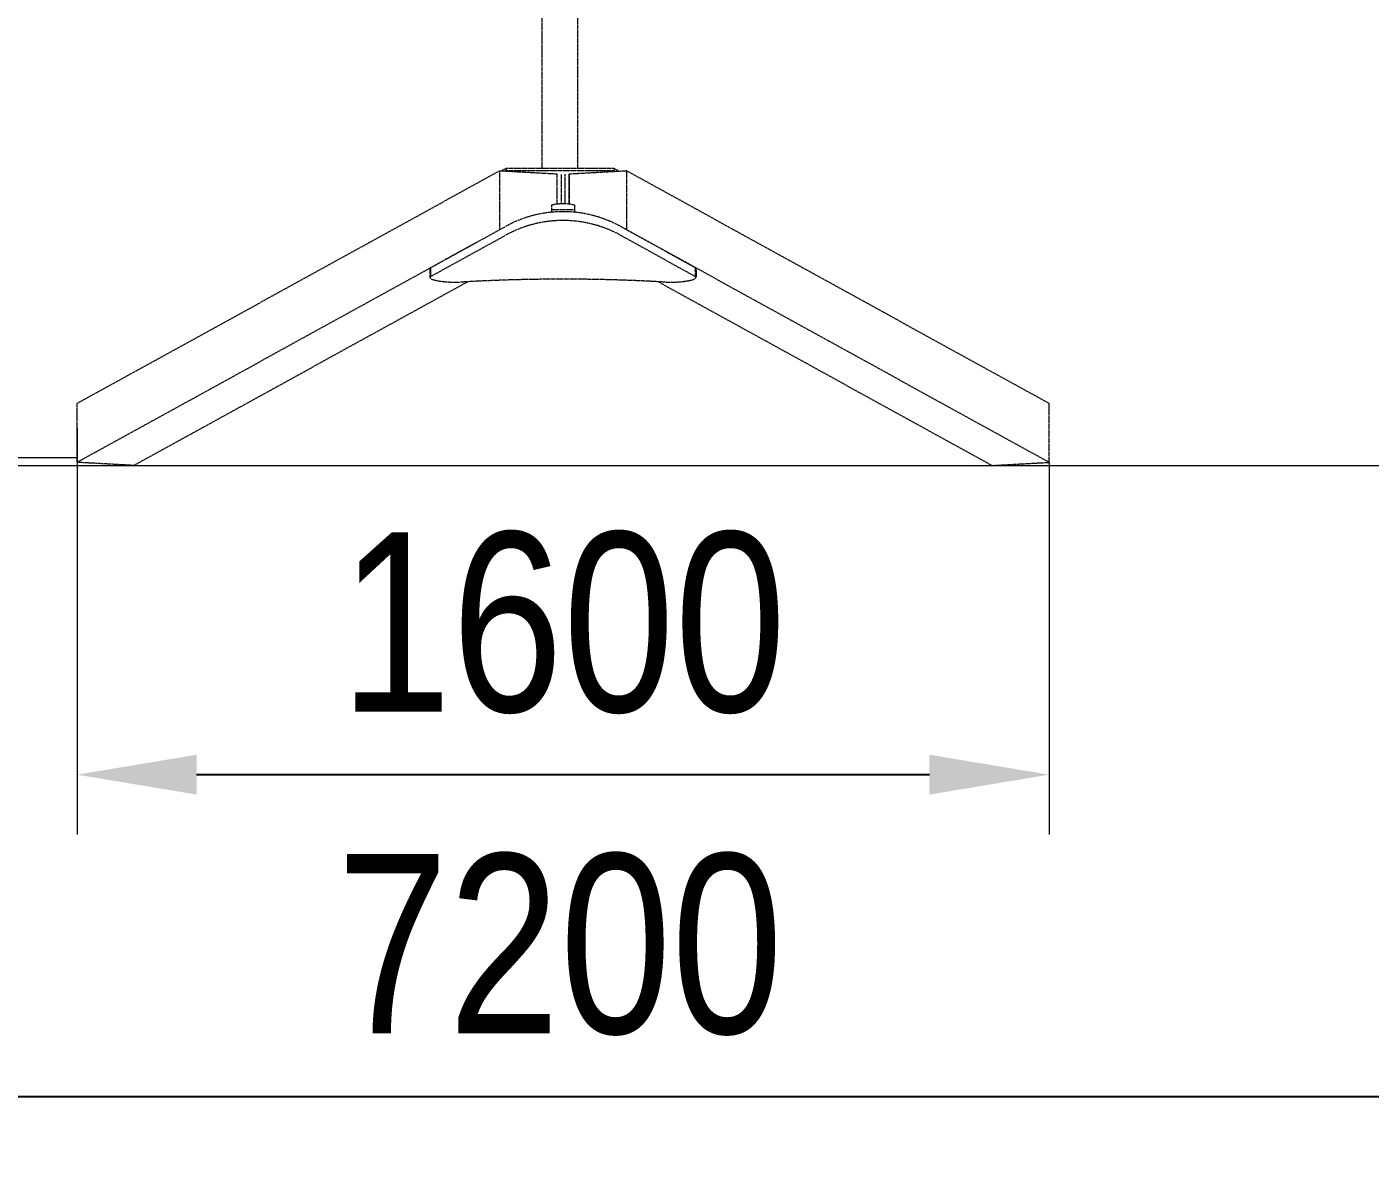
# Model space of a CAD drawing. Header units: millimetres. Extents: x -4889 to 3492, y -2421 to 1355.
# Drawn here: x -999 to 1247, y -2421 to -533 of the extents above; entities that cross this region are included whole.
import ezdxf

# ---------------------------------------------------------------- set-up
doc = ezdxf.new("R2010")
doc.units = ezdxf.units.MM
doc.linetypes.add('HIDDEN', pattern=[1.905, 1.27, -0.635])
for name, color, linetype in [('DIKOM_ЗОНА', 80, 'Continuous'), ('DIKOM_ОБЪЕКТ', 7, 'Continuous'), ('DIKOM_РАЗМЕР_ЗОНА', 7, 'Continuous'), ('DIKOM_РАЗМЕР_ОБЪЕКТА', 7, 'Continuous')]:
    doc.layers.add(name, color=color, linetype=linetype)
doc.styles.add('style1', font='arialbd.ttf', dxfattribs={"width": 0.8})
doc.dimstyles.new('1-50', dxfattribs={"dimtxt": 300, "dimasz": 200, "dimexe": 100, "dimexo": 0, "dimgap": 100, "dimtad": 1, "dimtxsty": 'style1', "dimcen": 200, "dimclrd": 7, "dimclre": 7, "dimclrt": 7, "dimadec": 1, "dimazin": 2, "dimtfac": 1, "dimtmove": 0, "dimatfit": 2, "dimfxl": 0, "dimlwd": 25, "dimlwe": 18, "dimarcsym": 0})

# ---------------------------------------------------------------- blocks, each defined once
blk = doc.blocks.new('*D8')
at = {"layer": 'Defpoints', "color": 0, "linetype": 'Continuous', "transparency": 16777216}
for p in [(-3707.8, -889), (3492.2, -1056.8), (3492.2, -2321.1)]:
    blk.add_point(p, dxfattribs=at)
at = {"layer": 'DIKOM_РАЗМЕР_ЗОНА', "color": 7, "linetype": 'Continuous', "lineweight": 18, "transparency": 16777216}
for p, q in [((-3707.8, -889), (-3707.8, -2421.1)), ((3492.2, -1056.8), (3492.2, -2421.1))]:
    blk.add_line(p, q, dxfattribs=at)
at = {"layer": 'DIKOM_РАЗМЕР_ЗОНА', "color": 7, "linetype": 'Continuous', "lineweight": 25, "transparency": 16777216}
blk.add_line((-3507.8, -2321.1), (3292.2, -2321.1), dxfattribs=at)
at = {"layer": 'DIKOM_РАЗМЕР_ЗОНА', "color": 7, "linetype": 'Continuous', "transparency": 16777216}
for points in [[(-3507.8, -2287.7), (-3507.8, -2354.4), (-3707.8, -2321.1)], [(3292.2, -2287.7), (3292.2, -2354.4), (3492.2, -2321.1)]]:
    blk.add_solid(points, dxfattribs=at)
at = {"layer": 'DIKOM_РАЗМЕР_ЗОНА', "color": 7, "linetype": 'Continuous', "lineweight": 40, "transparency": 16777216, "insert": (-107.8, -2067.9), "char_height": 300, "attachment_point": 5, "style": 'style1'}
blk.add_mtext('{\\fArial|b0|i0|c204|p34;7200}', dxfattribs=at)
blk = doc.blocks.new('*D10')
at = {"layer": 'Defpoints', "color": 0, "linetype": 'Continuous', "transparency": 16777216}
for p in [(-915, -1203.9), (710, -1261), (710, -1783.2)]:
    blk.add_point(p, dxfattribs=at)
at = {"layer": 'DIKOM_РАЗМЕР_ОБЪЕКТА', "color": 7, "linetype": 'Continuous', "lineweight": 18, "transparency": 16777216}
for p, q in [((-915, -1203.9), (-915, -1883.2)), ((710, -1261), (710, -1883.2))]:
    blk.add_line(p, q, dxfattribs=at)
at = {"layer": 'DIKOM_РАЗМЕР_ОБЪЕКТА', "color": 7, "linetype": 'Continuous', "lineweight": 25, "transparency": 16777216}
blk.add_line((-715, -1783.2), (510, -1783.2), dxfattribs=at)
at = {"layer": 'DIKOM_РАЗМЕР_ОБЪЕКТА', "color": 7, "linetype": 'Continuous', "transparency": 16777216}
for points in [[(-715, -1749.9), (-715, -1816.5), (-915, -1783.2)], [(510, -1749.9), (510, -1816.5), (710, -1783.2)]]:
    blk.add_solid(points, dxfattribs=at)
at = {"layer": 'DIKOM_РАЗМЕР_ОБЪЕКТА', "color": 7, "linetype": 'Continuous', "lineweight": 40, "transparency": 16777216, "insert": (-102.5, -1530), "char_height": 300, "attachment_point": 5, "style": 'style1'}
blk.add_mtext('{\\fArial|b0|i0|c204|p34;1600}', dxfattribs=at)
blk = doc.blocks.new('*D11')
at = {"layer": 'Defpoints', "color": 0, "transparency": 16777216}
for p in [(-3879.7, 1350.1), (-915, 1350.1), (-915, -1253.2)]:
    blk.add_point(p, dxfattribs=at)
at = {"layer": 'DIKOM_РАЗМЕР_ОБЪЕКТА', "color": 7, "lineweight": 18, "transparency": 16777216}
for p, q in [((-915, 1350.1), (-3979.7, 1350.1)), ((-915, -1253.2), (-3979.7, -1253.2))]:
    blk.add_line(p, q, dxfattribs=at)
at = {"layer": 'DIKOM_РАЗМЕР_ОБЪЕКТА', "color": 7, "lineweight": 25, "transparency": 16777216}
blk.add_line((-3879.7, -1053.2), (-3879.7, 1150.1), dxfattribs=at)
at = {"layer": 'DIKOM_РАЗМЕР_ОБЪЕКТА', "color": 7, "transparency": 16777216}
for points in [[(-3913, 1150.1), (-3846.4, 1150.1), (-3879.7, 1350.1)], [(-3913, -1053.2), (-3846.4, -1053.2), (-3879.7, -1253.2)]]:
    blk.add_solid(points, dxfattribs=at)
at = {"layer": 'DIKOM_РАЗМЕР_ОБЪЕКТА', "color": 7, "transparency": 16777216, "insert": (-4132.9, 48.5), "char_height": 300, "attachment_point": 5, "rotation": 90, "style": 'style1'}
blk.add_mtext('{\\fArial|b0|i0|c204|p34;2450}', dxfattribs=at)

msp = doc.modelspace()

# ---------------------------------------------------------------- linework, layer by layer
at = {"layer": 'DIKOM_ЗОНА', "color": 3, "lineweight": 15}
msp.add_line((-2707.76, -1266.245), (2492.24, -1266.245), dxfattribs=at)
at = {"layer": 'DIKOM_ОБЪЕКТ', "color": 7, "linetype": 'HIDDEN', "lineweight": 15}
for p, q in [((-137.76, 858.467), (-137.76, -769.358)), ((-77.76, -769.932), (-77.76, 858.467)), ((-915.012, -1162.543), (-208.354, -773.357)), ((-208.354, -773.357), (-112.982, -778.578)), ((-208.354, -871.837), (-208.354, -773.357)), ((-205.322, -773.523), (-197.76, -769.358)), ((-198.817, -773.879), (-197.76, -773.297)), ((-197.76, -769.358), (-17.76, -769.358)), ((-197.76, -769.358), (-197.76, -773.297)), ((-197.76, -773.297), (-17.76, -773.297)), ((-112.982, -778.578), (-112.982, -828.811)), ((-112.982, -778.578), (-112.982, -828.811)), ((-105.352, -828.332), (-105.352, -778.996)), ((-99.683, -778.996), (-99.683, -828.332)), ((-92.053, -778.578), (3.318, -773.357)), ((-92.053, -778.578), (-92.053, -828.811)), ((-92.053, -828.811), (-92.053, -778.578)), ((-9.25, -774.045), (-17.76, -769.358)), ((-17.76, -769.358), (-17.76, -773.297)), ((-17.76, -773.297), (-15.756, -774.401)), ((709.977, -1162.543), (3.318, -773.357)), ((3.318, -773.357), (3.318, -871.837)), ((-121.464, -842.774), (-121.464, -830.658)), ((-83.571, -830.658), (-83.571, -842.774)), ((-121.464, -838.044), (-83.571, -838.044)), ((-324.073, -935.569), (-199.001, -866.687)), ((709.977, -1261.024), (-6.034, -866.687)), ((-6.034, -866.687), (119.038, -935.569)), ((-915.012, -1261.024), (-248.713, -894.065)), ((-324.073, -950.341), (-199.001, -881.459)), ((-6.034, -881.459), (119.038, -950.341)), ((-324.813, -951.774), (-324.813, -937.002)), ((-324.073, -935.569), (-324.073, -950.341)), ((119.038, -950.341), (119.038, -935.569)), ((119.778, -937.002), (119.778, -951.774)), ((-261.849, -959.046), (-819.641, -1266.245)), ((56.814, -959.046), (614.605, -1266.245)), ((-915.012, -1162.543), (-915.012, -1261.024)), ((709.977, -1261.024), (709.977, -1162.543)), ((-819.641, -1266.245), (-915.012, -1261.024)), ((614.605, -1266.245), (709.977, -1261.024))]:
    msp.add_line(p, q, dxfattribs=at)
at = {"layer": 'DIKOM_ОБЪЕКТ', "color": 7, "linetype": 'HIDDEN', "lineweight": 15, "flags": 128}
for points in [[(-121.464, -830.658), (-120.699, -830.323), (-119.739, -830.004), (-118.593, -829.704), (-117.274, -829.426), (-115.797, -829.173), (-114.177, -828.948), (-112.432, -828.754), (-110.58, -828.592), (-108.642, -828.464), (-106.637, -828.372), (-104.589, -828.316), (-102.518, -828.297), (-100.447, -828.316), (-98.398, -828.372), (-96.394, -828.464), (-94.455, -828.592), (-92.603, -828.754), (-90.858, -828.948), (-89.238, -829.173), (-87.761, -829.426), (-86.443, -829.704), (-85.297, -830.004), (-84.336, -830.323), (-83.571, -830.658)], [(-324.073, -950.341), (-324.527, -950.88), (-324.769, -951.423), (-324.8, -951.968), (-324.618, -952.512), (-324.226, -953.052), (-323.623, -953.587), (-322.814, -954.113), (-321.802, -954.628), (-320.592, -955.131), (-319.189, -955.618), (-317.599, -956.088), (-315.83, -956.537), (-313.89, -956.965), (-311.788, -957.37), (-309.533, -957.748), (-307.137, -958.1), (-304.608, -958.422), (-301.96, -958.714), (-299.205, -958.974), (-296.354, -959.202), (-293.422, -959.395), (-290.421, -959.553), (-287.365, -959.676), (-284.268, -959.763), (-281.145, -959.813), (-278.009, -959.826), (-274.875, -959.803)], [(69.839, -959.803), (60.052, -959.228), (50.201, -958.687), (40.29, -958.18), (30.324, -957.708), (20.306, -957.269), (10.24, -956.865), (0.13, -956.495), (-10.021, -956.161), (-20.207, -955.861), (-30.425, -955.596), (-40.672, -955.366), (-50.943, -955.171), (-61.233, -955.012), (-71.54, -954.888), (-81.859, -954.8), (-92.187, -954.746), (-102.518, -954.729), (-112.849, -954.746), (-123.176, -954.8), (-133.495, -954.888), (-143.802, -955.012), (-154.093, -955.171), (-164.364, -955.366), (-174.61, -955.596), (-184.829, -955.861), (-195.015, -956.161), (-205.165, -956.495), (-215.275, -956.865), (-225.341, -957.269), (-235.36, -957.708), (-245.326, -958.18), (-255.236, -958.687), (-265.087, -959.228), (-274.875, -959.803)], [(69.839, -959.803), (72.973, -959.826), (76.109, -959.813), (79.232, -959.763), (82.329, -959.676), (85.385, -959.553), (88.386, -959.395), (91.319, -959.202), (94.169, -958.974), (96.925, -958.714), (99.573, -958.422), (102.101, -958.1), (104.498, -957.748), (106.753, -957.37), (108.855, -956.965), (110.795, -956.537), (112.563, -956.088), (114.153, -955.618), (115.556, -955.131), (116.767, -954.628), (117.779, -954.113), (118.588, -953.587), (119.19, -953.052), (119.583, -952.512), (119.764, -951.968), (119.734, -951.423), (119.491, -950.88), (119.038, -950.341)]]:
    msp.add_lwpolyline(points, dxfattribs=at)
at = {"layer": 'DIKOM_ОБЪЕКТ', "color": 7, "linetype": 'HIDDEN', "lineweight": 15}
for centre, radius, start, end in [((-102.518, -1041.875), 200, 61.156594, 118.843406), ((-102.518, -1056.647), 200, 61.156601, 118.843405), ((-322.643, -937.233), 2.194, 130.69129, 173.95783), ((117.996, -937.047), 1.808, 1.438012, 54.836818)]:
    msp.add_arc(centre, radius, start, end, dxfattribs=at)

# ---------------------------------------------------------------- dimensions: what is measured, and where the dimension line sits
at = {"layer": 'DIKOM_РАЗМЕР_ЗОНА', "color": 7, "linetype": 'Continuous', "lineweight": 40}
dim = msp.add_linear_dim(base=(3492.24, -2321.056), p1=(-3707.76, -889.016), p2=(3492.24, -1056.788), text='{\\fArial|b0|i0|c204|p34;<>}', dimstyle='1-50', dxfattribs=at)
dim.commit()
dim.dimension.update_dxf_attribs({"geometry": '*D8', "text_midpoint": (-107.76, -2321.056), "dimtype": 160})
at = {"layer": 'DIKOM_РАЗМЕР_ОБЪЕКТА'}
dim = msp.add_linear_dim(base=(-3879.697, 1350.133), p1=(-915.012, -1253.16), p2=(-915.012, 1350.133), angle=90, text='{\\fArial|b0|i0|c204|p34;2450}', dimstyle='1-50', dxfattribs=at)
dim.commit()
dim.dimension.update_dxf_attribs({"geometry": '*D11', "text_midpoint": (-3879.697, 48.487), "dimtype": 160})
at = {"layer": 'DIKOM_РАЗМЕР_ОБЪЕКТА', "color": 7, "linetype": 'Continuous', "lineweight": 40}
dim = msp.add_linear_dim(base=(709.977, -1783.205), p1=(-915.012, -1203.92), p2=(709.977, -1261.024), text='{\\fArial|b0|i0|c204|p34;1600}', dimstyle='1-50', dxfattribs=at)
dim.commit()
dim.dimension.update_dxf_attribs({"geometry": '*D10', "text_midpoint": (-102.518, -1783.205), "dimtype": 160})

doc.saveas('drawing.dxf')
